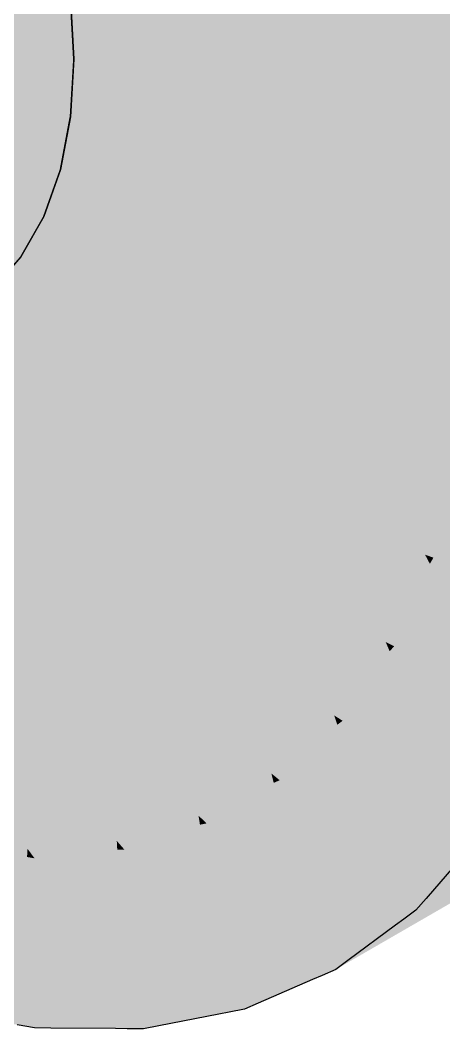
# Model space of a CAD drawing. Extents: x 0 to 1682, y 0 to 1188.
# Drawn here: x 1011.15 to 1014.37, y 485.46 to 493.14 of the extents above; entities that cross this region are included whole.
import ezdxf

# ---------------------------------------------------------------- set-up
doc = ezdxf.new("R2010")
doc.units = 0
doc.layers.add('SOMBRA', color=8, linetype='CONTINUOUS')
doc.layers.add('VISIBLE', color=7, linetype='CONTINUOUS')

msp = doc.modelspace()

# ---------------------------------------------------------------- linework, layer by layer
at = {"layer": 'SOMBRA', "color": 252}
for points in [[(1589.7621, 831.8698), (1589.8395, 831.6914), (1002.9408, 492.8453)], [(1589.7621, 831.8698), (1002.9408, 492.8453), (1091.2425, 544.0494)], [(1003.0327, 492.6713), (1002.9408, 492.8453), (1589.8395, 831.6914)], [(1003.0327, 492.6713), (1589.8395, 831.6914), (1501.5495, 780.4902)], [(1590.3575, 830.7102), (1590.4493, 830.5363), (1003.5507, 491.6902)], [(1590.3575, 830.7102), (1003.5507, 491.6902), (1091.8408, 542.8915)], [(1003.6554, 491.5237), (1003.5507, 491.6902), (1590.4493, 830.5363)], [(1003.6554, 491.5237), (1590.4493, 830.5363), (1502.1721, 779.3425)], [(1591.04, 829.5971), (1591.1447, 829.4306), (1004.2461, 490.5845)], [(1591.04, 829.5971), (1004.2461, 490.5845), (1092.5232, 541.7783)], [(1004.3619, 490.4283), (1004.2461, 490.5845), (1591.1447, 829.4306)], [(1004.3619, 490.4283), (1591.1447, 829.4306), (1502.8815, 778.2487)], [(1591.798, 828.5494), (1591.9138, 828.3932), (1005.0152, 489.5471)], [(1591.798, 828.5494), (1005.0152, 489.5471), (1093.2809, 540.7305)], [(1005.1401, 489.4039), (1005.0152, 489.5471), (1591.9138, 828.3932)], [(1005.1401, 489.4039), (1591.9138, 828.3932), (1503.6576, 777.2231)], [(1592.6184, 827.5851), (1592.7433, 827.4419), (1005.8447, 488.5958)], [(1592.6184, 827.5851), (1005.8447, 488.5958), (1094.0986, 539.7646)], [(1005.9766, 488.468), (1005.8447, 488.5958), (1592.7433, 827.4419)], [(1005.9766, 488.468), (1592.7433, 827.4419), (1504.4945, 776.2874)], [(1593.4873, 826.7208), (1593.6192, 826.5929), (1006.7206, 487.7468)], [(1593.4873, 826.7208), (1006.7206, 487.7468), (1094.9715, 538.9025)], [(1006.8572, 487.6366), (1006.7206, 487.7468), (1593.6192, 826.5929)], [(1006.8572, 487.6366), (1593.6192, 826.5929), (1505.373, 775.4549)], [(1594.3897, 825.971), (1594.5264, 825.8608), (1007.6277, 487.0147)], [(1594.3897, 825.971), (1007.6277, 487.0147), (1095.8714, 538.1513)], [(1007.7667, 486.924), (1007.6277, 487.0147), (1594.5264, 825.8608)], [(1007.7667, 486.924), (1594.5264, 825.8608), (1506.2853, 774.7438)], [(1595.3103, 825.3488), (1595.4493, 825.2581), (1008.5507, 486.412)], [(1595.3103, 825.3488), (1008.5507, 486.412), (1096.7917, 537.529)], [(1008.6897, 486.3423), (1008.5507, 486.412), (1595.4493, 825.2581)], [(1008.6897, 486.3423), (1595.4493, 825.2581), (1507.2083, 774.1622)], [(1600.9673, 825.1458), (1601.0592, 825.2137), (1014.1605, 486.3676)], [(1014.2379, 486.4566), (1014.1605, 486.3676), (1601.0592, 825.2137)], [(1014.2379, 486.4566), (1601.0592, 825.2137), (1512.7575, 774.2771)], [(1600.9673, 825.1458), (1014.1605, 486.3676), (1102.4505, 537.3269)], [(1596.2333, 824.8648), (1596.3723, 824.7951), (1009.4736, 485.949)], [(1596.2333, 824.8648), (1009.4736, 485.949), (1097.7146, 537.0449)], [(1009.6103, 485.9015), (1009.4736, 485.949), (1596.3723, 824.7951)], [(1009.6103, 485.9015), (1596.3723, 824.7951), (1508.1286, 773.7212)], [(1600.3446, 824.7172), (1600.4493, 824.7628), (1013.5507, 485.9167)], [(1013.6425, 485.9846), (1013.5507, 485.9167), (1600.4493, 824.7628)], [(1013.6425, 485.9846), (1600.4493, 824.7628), (1512.1592, 773.8034)], [(1600.3446, 824.7172), (1013.5507, 485.9167), (1101.8279, 536.8984)], [(1597.1428, 824.5272), (1597.2794, 824.4797), (1010.3808, 485.6336)], [(1597.1428, 824.5272), (1010.3808, 485.6336), (1098.6269, 536.7089)], [(1010.5127, 485.6091), (1010.3808, 485.6336), (1597.2794, 824.4797)], [(1010.5127, 485.6091), (1597.2794, 824.4797), (1509.0285, 773.4274)], [(1599.6381, 824.4376), (1599.7539, 824.4601), (1012.8553, 485.614)], [(1012.96, 485.6596), (1012.8553, 485.614), (1599.7539, 824.4601)], [(1599.6381, 824.4376), (1012.8553, 485.614), (1101.1185, 536.6172)], [(1012.96, 485.6596), (1599.7539, 824.4601), (1511.4769, 773.4784)], [(1598.0234, 824.3417), (1598.1553, 824.3173), (1011.2567, 485.4712)], [(1598.0234, 824.3417), (1011.2567, 485.4712), (1099.5055, 536.5223)], [(1011.3816, 485.4702), (1011.2567, 485.4712), (1598.1553, 824.3173)], [(1011.3816, 485.4702), (1598.1553, 824.3173), (1509.9014, 773.2908)], [(1598.8599, 824.3117), (1598.9848, 824.3107), (1012.0862, 485.4647)], [(1598.8599, 824.3117), (1012.0862, 485.4647), (1100.3424, 536.4925)], [(1012.202, 485.4871), (1012.0862, 485.4647), (1598.9848, 824.3107)], [(1012.202, 485.4871), (1598.9848, 824.3107), (1510.7191, 773.3061)], [(1003.0327, 492.6713), (1501.5495, 780.4902), (1153.3452, 578.5592)], [(1003.6554, 491.5237), (1502.1721, 779.3425), (1154.0218, 577.4426)], [(1004.3619, 490.4283), (1502.8815, 778.2487), (1154.7719, 576.3878)], [(1005.1401, 489.4039), (1503.6576, 777.2231), (1155.5857, 575.4143)], [(1005.9766, 488.468), (1504.4945, 776.2874), (1156.447, 574.5375)], [(1006.8572, 487.6366), (1505.373, 775.4549), (1157.3505, 573.7781)], [(1007.7667, 486.924), (1506.2853, 774.7438), (1158.2668, 573.1408)], [(1014.2379, 486.4566), (1512.7575, 774.2771), (1164.4964, 573.3834)], [(1008.6897, 486.3423), (1507.2083, 774.1622), (1159.1891, 572.6417)], [(1013.6425, 485.9846), (1512.1592, 773.8034), (1163.9581, 572.828)], [(1009.6103, 485.9015), (1508.1286, 773.7212), (1160.1003, 572.2886)], [(1012.96, 485.6596), (1511.4769, 773.4784), (1163.3233, 572.4132)], [(1010.5127, 485.6091), (1509.0285, 773.4274), (1160.9872, 572.0888)], [(1011.3816, 485.4702), (1509.9014, 773.2908), (1161.8261, 572.0411)], [(1012.202, 485.4871), (1510.7191, 773.3061), (1162.6115, 572.1511)], [(1152.7622, 579.7232), (1002.8634, 493.0237), (1002.8095, 493.148)], [(1152.7622, 579.7232), (1091.2425, 544.0494), (1002.8634, 493.0237)], [(1003.0327, 492.6713), (1153.3452, 578.5592), (1003.3949, 491.9853)], [(1153.3452, 578.5592), (1003.4588, 491.8642), (1003.3949, 491.9853)], [(1153.3452, 578.5592), (1091.8408, 542.8915), (1003.4588, 491.8642)], [(1003.6554, 491.5237), (1154.0218, 577.4426), (1004.0684, 490.867)], [(1154.0218, 577.4426), (1004.1414, 490.751), (1004.0684, 490.867)], [(1154.0218, 577.4426), (1092.5232, 541.7783), (1004.1414, 490.751)], [(1004.3619, 490.4283), (1154.7719, 576.3878), (1004.8187, 489.8122)], [(1154.7719, 576.3878), (1004.8993, 489.7034), (1004.8187, 489.8122)], [(1154.7719, 576.3878), (1093.2809, 540.7305), (1004.8993, 489.7034)], [(1005.1401, 489.4039), (1155.5857, 575.4143), (1005.6328, 488.8389)], [(1155.5857, 575.4143), (1005.7198, 488.7391), (1005.6328, 488.8389)], [(1155.5857, 575.4143), (1094.0986, 539.7646), (1005.7198, 488.7391)], [(1005.9766, 488.468), (1156.447, 574.5375), (1006.4968, 487.9637)], [(1156.447, 574.5375), (1006.5887, 487.8747), (1006.4968, 487.9637)], [(1156.447, 574.5375), (1094.9715, 538.9025), (1006.5887, 487.8747)], [(1006.8572, 487.6366), (1157.3505, 573.7781), (1007.3959, 487.2018)], [(1157.3505, 573.7781), (1007.4911, 487.125), (1007.3959, 487.2018)], [(1157.3505, 573.7781), (1095.8714, 538.1513), (1007.4911, 487.125)], [(1014.2379, 486.4566), (1164.4964, 573.3834), (1014.5431, 486.8079)], [(1007.7667, 486.924), (1158.2668, 573.1408), (1008.3149, 486.566)], [(1158.2668, 573.1408), (1008.4117, 486.5028), (1008.3149, 486.566)], [(1158.2668, 573.1408), (1096.7917, 537.529), (1008.4117, 486.5028)], [(1013.6425, 485.9846), (1163.9581, 572.828), (1014.0047, 486.2524)], [(1163.9581, 572.828), (1014.0687, 486.2997), (1014.0047, 486.2524)], [(1163.9581, 572.828), (1102.4505, 537.3269), (1014.0687, 486.2997)], [(1008.6897, 486.3423), (1159.1891, 572.6417), (1009.2378, 486.0673)], [(1159.1891, 572.6417), (1009.3347, 486.0187), (1009.2378, 486.0673)], [(1159.1891, 572.6417), (1097.7146, 537.0449), (1009.3347, 486.0187)], [(1012.96, 485.6596), (1163.3233, 572.4132), (1013.373, 485.8394)], [(1163.3233, 572.4132), (1013.446, 485.8711), (1013.373, 485.8394)], [(1163.3233, 572.4132), (1101.8279, 536.8984), (1013.446, 485.8711)], [(1009.6103, 485.9015), (1160.1003, 572.2886), (1010.149, 485.7142)], [(1160.1003, 572.2886), (1010.2442, 485.6811), (1010.149, 485.7142)], [(1160.1003, 572.2886), (1098.6269, 536.7089), (1010.2442, 485.6811)], [(1010.5127, 485.6091), (1160.9872, 572.0888), (1011.0329, 485.5127)], [(1160.9872, 572.0888), (1011.1248, 485.4957), (1011.0329, 485.5127)], [(1160.9872, 572.0888), (1099.5055, 536.5223), (1011.1248, 485.4957)], [(1012.202, 485.4871), (1162.6115, 572.1511), (1012.6588, 485.5758)], [(1162.6115, 572.1511), (1012.7395, 485.5915), (1012.6588, 485.5758)], [(1162.6115, 572.1511), (1101.1185, 536.6172), (1012.7395, 485.5915)], [(1011.3816, 485.4702), (1161.8261, 572.0411), (1011.8743, 485.4663)], [(1161.8261, 572.0411), (1011.9613, 485.4656), (1011.8743, 485.4663)], [(1161.8261, 572.0411), (1100.3424, 536.4925), (1011.9613, 485.4656)], [(1091.2425, 544.0494), (1002.9408, 492.8453), (1002.8634, 493.0237)], [(1091.8408, 542.8915), (1003.5507, 491.6902), (1003.4588, 491.8642)], [(1092.5232, 541.7783), (1004.2461, 490.5845), (1004.1414, 490.751)], [(1093.2809, 540.7305), (1005.0152, 489.5471), (1004.8993, 489.7034)], [(1094.0986, 539.7646), (1005.8447, 488.5958), (1005.7198, 488.7391)], [(1094.9715, 538.9025), (1006.7206, 487.7468), (1006.5887, 487.8747)], [(1095.8714, 538.1513), (1007.6277, 487.0147), (1007.4911, 487.125)], [(1096.7917, 537.529), (1008.5507, 486.412), (1008.4117, 486.5028)], [(1102.4505, 537.3269), (1014.1605, 486.3676), (1014.0687, 486.2997)], [(1097.7146, 537.0449), (1009.4736, 485.949), (1009.3347, 486.0187)], [(1101.8279, 536.8984), (1013.5507, 485.9167), (1013.446, 485.8711)], [(1098.6269, 536.7089), (1010.3808, 485.6336), (1010.2442, 485.6811)], [(1101.1185, 536.6172), (1012.8553, 485.614), (1012.7395, 485.5915)], [(1099.5055, 536.5223), (1011.2567, 485.4712), (1011.1248, 485.4957)], [(1100.3424, 536.4925), (1012.0862, 485.4647), (1011.9613, 485.4656)], [(1012.7101, 493.1309), (1012.4034, 493.5446), (1012.2579, 493.2881)], [(1012.7101, 493.1309), (1012.9438, 493.3998), (1012.4034, 493.5446)], [(1014.2299, 493.5241), (1013.7644, 493.1799), (1014.3563, 493.0214)], [(1014.2844, 493.4802), (1014.2299, 493.5241), (1014.3563, 493.0214)], [(1014.4374, 493.3567), (1014.2844, 493.4802), (1014.3563, 493.0214)], [(1011.9468, 493.3962), (1011.8657, 493.167), (1012.1264, 493.0561)], [(1012.2579, 493.2881), (1011.9468, 493.3962), (1012.1264, 493.0561)], [(1013.3821, 492.8973), (1012.9438, 493.3998), (1012.7101, 493.1309)], [(1013.3821, 492.8973), (1013.7644, 493.1799), (1012.9438, 493.3998)], [(1014.4374, 493.3567), (1014.3563, 493.0214), (1014.4574, 492.9943)], [(1011.5689, 493.0628), (1011.5302, 493.3097), (1011.5559, 492.8419)], [(1011.5689, 493.0628), (1011.582, 493.2876), (1011.5302, 493.3097)], [(1011.6486, 493.0228), (1011.582, 493.2876), (1011.5689, 493.0628)], [(1011.6486, 493.0228), (1011.6904, 493.2415), (1011.582, 493.2876)], [(1012.2579, 493.2881), (1012.1264, 493.0561), (1012.5051, 492.895)], [(1012.7101, 493.1309), (1012.2579, 493.2881), (1012.5051, 492.895)], [(1011.7896, 492.9521), (1011.6904, 493.2415), (1011.6486, 493.0228)], [(1011.7896, 492.9521), (1011.8657, 493.167), (1011.6904, 493.2415)], [(1014.433, 492.5319), (1013.7644, 493.1799), (1013.3821, 492.8973)], [(1014.433, 492.5319), (1014.3563, 493.0214), (1013.7644, 493.1799)], [(1012.006, 492.8436), (1011.8657, 493.167), (1011.7896, 492.9521)], [(1012.006, 492.8436), (1012.1264, 493.0561), (1011.8657, 493.167)], [(1012.7101, 493.1309), (1012.5051, 492.895), (1013.0599, 492.6591)], [(1013.3821, 492.8973), (1012.7101, 493.1309), (1013.0599, 492.6591)], [(1011.5689, 493.0628), (1011.5559, 492.8419), (1011.6082, 492.8117)], [(1011.6486, 493.0228), (1011.5689, 493.0628), (1011.6082, 492.8117)], [(1012.3225, 492.6848), (1012.1264, 493.0561), (1012.006, 492.8436)], [(1012.3225, 492.6848), (1012.5051, 492.895), (1012.1264, 493.0561)], [(1011.6486, 493.0228), (1011.6082, 492.8117), (1011.7175, 492.7486)], [(1011.7896, 492.9521), (1011.6486, 493.0228), (1011.7175, 492.7486)], [(1011.7896, 492.9521), (1011.7175, 492.7486), (1011.8943, 492.6465)], [(1012.006, 492.8436), (1011.7896, 492.9521), (1011.8943, 492.6465)], [(1014.4816, 492.5531), (1014.3563, 493.0214), (1014.433, 492.5319)], [(1014.4816, 492.5531), (1014.4574, 492.9943), (1014.3563, 493.0214)], [(1012.7825, 492.454), (1012.5051, 492.895), (1012.3225, 492.6848)], [(1012.7825, 492.454), (1013.0599, 492.6591), (1012.5051, 492.895)], [(1013.3821, 492.8973), (1013.0599, 492.6591), (1013.9021, 492.3008)], [(1014.433, 492.5319), (1013.3821, 492.8973), (1013.9021, 492.3008)], [(1011.5689, 492.606), (1011.5559, 492.8419), (1011.5302, 492.4038)], [(1011.5689, 492.606), (1011.6082, 492.8117), (1011.5559, 492.8419)], [(1011.6486, 492.5539), (1011.6082, 492.8117), (1011.5689, 492.606)], [(1011.6486, 492.5539), (1011.7175, 492.7486), (1011.6082, 492.8117)], [(1012.006, 492.8436), (1011.8943, 492.6465), (1012.1573, 492.4947)], [(1012.3225, 492.6848), (1012.006, 492.8436), (1012.1573, 492.4947)], [(1011.7896, 492.4619), (1011.7175, 492.7486), (1011.6486, 492.5539)], [(1011.7896, 492.4619), (1011.8943, 492.6465), (1011.7175, 492.7486)], [(1012.006, 492.3206), (1011.8943, 492.6465), (1011.7896, 492.4619)], [(1012.006, 492.3206), (1012.1573, 492.4947), (1011.8943, 492.6465)], [(1012.3225, 492.6848), (1012.1573, 492.4947), (1012.5393, 492.2742)], [(1012.7825, 492.454), (1012.3225, 492.6848), (1012.5393, 492.2742)], [(1013.4662, 492.111), (1013.0599, 492.6591), (1012.7825, 492.454)], [(1013.4662, 492.111), (1013.9021, 492.3008), (1013.0599, 492.6591)], [(1011.5689, 492.606), (1011.5302, 492.4038), (1011.582, 492.366)], [(1011.6486, 492.5539), (1011.5689, 492.606), (1011.582, 492.366)], [(1011.6486, 492.5539), (1011.582, 492.366), (1011.6904, 492.2869)], [(1011.7896, 492.4619), (1011.6486, 492.5539), (1011.6904, 492.2869)], [(1012.3225, 492.1139), (1012.1573, 492.4947), (1012.006, 492.3206)], [(1012.3225, 492.1139), (1012.5393, 492.2742), (1012.1573, 492.4947)], [(1014.433, 492.5319), (1013.9021, 492.3008), (1014.5097, 492.0424)], [(1011.7896, 492.4619), (1011.6904, 492.2869), (1011.8657, 492.1591)], [(1012.006, 492.3206), (1011.7896, 492.4619), (1011.8657, 492.1591)], [(1012.7825, 492.454), (1012.5393, 492.2742), (1013.0988, 491.9511)], [(1013.4662, 492.111), (1012.7825, 492.454), (1013.0988, 491.9511)], [(1011.5172, 492.1829), (1011.5302, 492.4038), (1011.4535, 492.0029)], [(1011.5172, 492.1829), (1011.582, 492.366), (1011.5302, 492.4038)], [(1011.5956, 492.1196), (1011.582, 492.366), (1011.5172, 492.1829)], [(1011.5956, 492.1196), (1011.6904, 492.2869), (1011.582, 492.366)], [(1011.7342, 492.0078), (1011.6904, 492.2869), (1011.5956, 492.1196)], [(1011.7342, 492.0078), (1011.8657, 492.1591), (1011.6904, 492.2869)], [(1012.006, 492.3206), (1011.8657, 492.1591), (1012.1264, 491.9689)], [(1012.3225, 492.1139), (1012.006, 492.3206), (1012.1264, 491.9689)], [(1012.7825, 491.8134), (1012.5393, 492.2742), (1012.3225, 492.1139)], [(1012.7825, 491.8134), (1013.0988, 491.9511), (1012.5393, 492.2742)], [(1014.5354, 491.5746), (1013.9021, 492.3008), (1013.4662, 492.111)], [(1014.5354, 491.5746), (1014.5097, 492.0424), (1013.9021, 492.3008)], [(1011.5172, 492.1829), (1011.4535, 492.0029), (1011.504, 491.9581)], [(1011.5956, 492.1196), (1011.5172, 492.1829), (1011.504, 491.9581)], [(1011.5956, 492.1196), (1011.504, 491.9581), (1011.6096, 491.8645)], [(1011.7342, 492.0078), (1011.5956, 492.1196), (1011.6096, 491.8645)], [(1011.9468, 491.8362), (1011.8657, 492.1591), (1011.7342, 492.0078)], [(1011.9468, 491.8362), (1012.1264, 491.9689), (1011.8657, 492.1591)], [(1012.3225, 492.1139), (1012.1264, 491.9689), (1012.5051, 491.6927)], [(1012.7825, 491.8134), (1012.3225, 492.1139), (1012.5051, 491.6927)], [(1013.4662, 492.111), (1013.0988, 491.9511), (1013.9483, 491.4606)], [(1014.5354, 491.5746), (1013.4662, 492.111), (1013.9483, 491.4606)], [(1011.4148, 491.8007), (1011.4535, 492.0029), (1011.3271, 491.646)], [(1011.4148, 491.8007), (1011.504, 491.9581), (1011.4535, 492.0029)], [(1011.4905, 491.7274), (1011.504, 491.9581), (1011.4148, 491.8007)], [(1011.4905, 491.7274), (1011.6096, 491.8645), (1011.504, 491.9581)], [(1011.7342, 492.0078), (1011.6096, 491.8645), (1011.7803, 491.7131)], [(1011.9468, 491.8362), (1011.7342, 492.0078), (1011.7803, 491.7131)], [(1012.2579, 491.5851), (1012.1264, 491.9689), (1011.9468, 491.8362)], [(1012.2579, 491.5851), (1012.5051, 491.6927), (1012.1264, 491.9689)], [(1013.4662, 491.367), (1013.0988, 491.9511), (1012.7825, 491.8134)], [(1013.4662, 491.367), (1013.9483, 491.4606), (1013.0988, 491.9511)], [(1011.4148, 491.8007), (1011.3271, 491.646), (1011.3755, 491.595)], [(1011.4905, 491.7274), (1011.4148, 491.8007), (1011.3755, 491.595)], [(1011.6243, 491.5977), (1011.6096, 491.8645), (1011.4905, 491.7274)], [(1011.6243, 491.5977), (1011.7803, 491.7131), (1011.6096, 491.8645)], [(1011.9468, 491.8362), (1011.7803, 491.7131), (1012.0344, 491.4878)], [(1012.2579, 491.5851), (1011.9468, 491.8362), (1012.0344, 491.4878)], [(1012.7825, 491.8134), (1012.5051, 491.6927), (1013.0599, 491.2881)], [(1013.4662, 491.367), (1012.7825, 491.8134), (1013.0599, 491.2881)], [(1011.4905, 491.7274), (1011.3755, 491.595), (1011.4765, 491.4884)], [(1011.6243, 491.5977), (1011.4905, 491.7274), (1011.4765, 491.4884)], [(1011.2634, 491.466), (1011.3271, 491.646), (1011.1533, 491.3393)], [(1011.2634, 491.466), (1011.3755, 491.595), (1011.3271, 491.646)], [(1011.8296, 491.3986), (1011.7803, 491.7131), (1011.6243, 491.5977)], [(1011.8296, 491.3986), (1012.0344, 491.4878), (1011.7803, 491.7131)], [(1012.7101, 491.2202), (1012.5051, 491.6927), (1012.2579, 491.5851)], [(1012.7101, 491.2202), (1013.0599, 491.2881), (1012.5051, 491.6927)], [(1011.3351, 491.3839), (1011.3755, 491.595), (1011.2634, 491.466)], [(1011.3351, 491.3839), (1011.4765, 491.4884), (1011.3755, 491.595)], [(1011.6243, 491.5977), (1011.4765, 491.4884), (1011.6398, 491.316)], [(1011.8296, 491.3986), (1011.6243, 491.5977), (1011.6398, 491.316)], [(1012.2579, 491.5851), (1012.0344, 491.4878), (1012.4034, 491.1606)], [(1012.7101, 491.2202), (1012.2579, 491.5851), (1012.4034, 491.1606)], [(1014.5354, 491.5746), (1013.9483, 491.4606), (1014.5611, 491.1068)], [(1011.2634, 491.466), (1011.1533, 491.3393), (1011.1986, 491.2829)], [(1011.3351, 491.3839), (1011.2634, 491.466), (1011.1986, 491.2829)], [(1011.4618, 491.2385), (1011.4765, 491.4884), (1011.3351, 491.3839)], [(1011.4618, 491.2385), (1011.6398, 491.316), (1011.4765, 491.4884)], [(1012.13, 491.1075), (1012.0344, 491.4878), (1011.8296, 491.3986)], [(1012.13, 491.1075), (1012.4034, 491.1606), (1012.0344, 491.4878)], [(1014.5354, 490.6688), (1013.9483, 491.4606), (1013.4662, 491.367)], [(1014.5354, 490.6688), (1014.5611, 491.1068), (1013.9483, 491.4606)], [(1011.0656, 491.1846), (1011.1533, 491.3393), (1010.9349, 491.088)], [(1011.0656, 491.1846), (1011.1986, 491.2829), (1011.1533, 491.3393)], [(1011.3351, 491.3839), (1011.1986, 491.2829), (1011.2932, 491.1652)], [(1011.4618, 491.2385), (1011.3351, 491.3839), (1011.2932, 491.1652)], [(1011.8296, 491.3986), (1011.6398, 491.316), (1011.8827, 491.0595)], [(1012.13, 491.1075), (1011.8296, 491.3986), (1011.8827, 491.0595)], [(1013.4662, 491.367), (1013.0599, 491.2881), (1013.9022, 490.6738)], [(1014.5354, 490.6688), (1013.4662, 491.367), (1013.9022, 490.6738)], [(1011.132, 491.095), (1011.1986, 491.2829), (1011.0656, 491.1846)], [(1011.132, 491.095), (1011.2932, 491.1652), (1011.1986, 491.2829)], [(1011.6563, 491.0155), (1011.6398, 491.316), (1011.4618, 491.2385)], [(1011.6563, 491.0155), (1011.8827, 491.0595), (1011.6398, 491.316)], [(1013.3821, 490.6779), (1013.0599, 491.2881), (1012.7101, 491.2202)], [(1013.3821, 490.6779), (1013.9022, 490.6738), (1013.0599, 491.2881)], [(1011.4618, 491.2385), (1011.2932, 491.1652), (1011.4463, 490.9747)], [(1011.6563, 491.0155), (1011.4618, 491.2385), (1011.4463, 490.9747)], [(1012.7101, 491.2202), (1012.4034, 491.1606), (1012.9438, 490.6813)], [(1013.3821, 490.6779), (1012.7101, 491.2202), (1012.9438, 490.6813)], [(1011.2495, 490.9365), (1011.2932, 491.1652), (1011.132, 491.095)], [(1011.2495, 490.9365), (1011.4463, 490.9747), (1011.2932, 491.1652)], [(1012.13, 491.1075), (1011.8827, 491.0595), (1012.2356, 490.687)], [(1012.5665, 490.6843), (1012.4034, 491.1606), (1012.13, 491.1075)], [(1012.5665, 490.6843), (1012.13, 491.1075), (1012.2356, 490.687)], [(1012.5665, 490.6843), (1012.9438, 490.6813), (1012.4034, 491.1606)], [(1011.2495, 490.9365), (1011.132, 491.095), (1011.0631, 490.9003)], [(1011.9407, 490.6893), (1011.8827, 491.0595), (1011.6563, 491.0155)], [(1011.9407, 490.6893), (1012.2356, 490.687), (1011.8827, 491.0595)], [(1011.4298, 490.6933), (1011.4463, 490.9747), (1011.2495, 490.9365)], [(1011.4298, 490.6933), (1011.6741, 490.6914), (1011.4463, 490.9747)], [(1011.6563, 491.0155), (1011.4463, 490.9747), (1011.6741, 490.6914)], [(1011.9407, 490.6893), (1011.6563, 491.0155), (1011.6741, 490.6914)], [(1010.991, 490.6968), (1011.2033, 490.6951), (1011.0631, 490.9003)], [(1011.2495, 490.9365), (1011.0631, 490.9003), (1011.2033, 490.6951)], [(1011.4298, 490.6933), (1011.2495, 490.9365), (1011.2033, 490.6951)], [(1011.1541, 490.4376), (1010.991, 490.6968), (1010.915, 490.4819)], [(1011.1541, 490.4376), (1011.2033, 490.6951), (1010.991, 490.6968)], [(1011.1541, 490.4376), (1011.412, 490.3898), (1011.2033, 490.6951)], [(1011.4298, 490.6933), (1011.2033, 490.6951), (1011.412, 490.3898)], [(1011.6935, 490.3376), (1011.4298, 490.6933), (1011.412, 490.3898)], [(1011.6935, 490.3376), (1011.6741, 490.6914), (1011.4298, 490.6933)], [(1011.6935, 490.3376), (1012.0049, 490.2799), (1011.6741, 490.6914)], [(1011.9407, 490.6893), (1011.6741, 490.6914), (1012.0049, 490.2799)], [(1012.3542, 490.2151), (1011.9407, 490.6893), (1012.0049, 490.2799)], [(1012.3542, 490.2151), (1012.2356, 490.687), (1011.9407, 490.6893)], [(1012.3542, 490.2151), (1012.7526, 490.1413), (1012.2356, 490.687)], [(1012.5665, 490.6843), (1012.2356, 490.687), (1012.7526, 490.1413)], [(1013.2153, 490.0555), (1012.5665, 490.6843), (1012.7526, 490.1413)], [(1013.2153, 490.0555), (1012.9438, 490.6813), (1012.5665, 490.6843)], [(1013.2153, 490.0555), (1013.7644, 489.9537), (1012.9438, 490.6813)], [(1013.3821, 490.6779), (1012.9438, 490.6813), (1013.7644, 489.9537)], [(1014.433, 489.8297), (1013.3821, 490.6779), (1013.7644, 489.9537)], [(1014.433, 489.8297), (1013.9022, 490.6738), (1013.3821, 490.6779)], [(1014.433, 489.8297), (1014.5097, 490.2307), (1013.9022, 490.6738)], [(1014.5354, 490.6688), (1013.9022, 490.6738), (1014.5097, 490.2307)], [(1011.1541, 490.4376), (1010.915, 490.4819), (1011.1009, 490.1598)], [(1011.3925, 490.0584), (1011.1541, 490.4376), (1011.1009, 490.1598)], [(1011.3925, 490.0584), (1011.412, 490.3898), (1011.1541, 490.4376)], [(1011.3925, 490.0584), (1011.715, 489.9463), (1011.412, 490.3898)], [(1011.6935, 490.3376), (1011.412, 490.3898), (1011.715, 489.9463)], [(1012.0769, 489.8205), (1011.6935, 490.3376), (1011.715, 489.9463)], [(1012.0769, 489.8205), (1012.0049, 490.2799), (1011.6935, 490.3376)], [(1012.0769, 489.8205), (1012.4895, 489.6771), (1012.0049, 490.2799)], [(1012.3542, 490.2151), (1012.0049, 490.2799), (1012.4895, 489.6771)], [(1012.9687, 489.5105), (1012.3542, 490.2151), (1012.4895, 489.6771)], [(1012.9687, 489.5105), (1012.7526, 490.1413), (1012.3542, 490.2151)], [(1011.0429, 489.8566), (1011.371, 489.692), (1011.1009, 490.1598)], [(1011.3925, 490.0584), (1011.1009, 490.1598), (1011.371, 489.692)], [(1012.9687, 489.5105), (1013.5375, 489.3127), (1012.7526, 490.1413)], [(1013.2153, 490.0555), (1012.7526, 490.1413), (1013.5375, 489.3127)], [(1011.7392, 489.5073), (1011.3925, 490.0584), (1011.371, 489.692)], [(1011.7392, 489.5073), (1011.715, 489.9463), (1011.3925, 490.0584)], [(1014.2299, 489.072), (1013.2153, 490.0555), (1013.5375, 489.3127)], [(1014.2299, 489.072), (1013.7644, 489.9537), (1013.2153, 490.0555)], [(1011.7392, 489.5073), (1012.1589, 489.2967), (1011.715, 489.9463)], [(1012.0769, 489.8205), (1011.715, 489.9463), (1012.1589, 489.2967)], [(1014.2299, 489.072), (1014.3563, 489.4288), (1013.7644, 489.9537)], [(1014.433, 489.8297), (1013.7644, 489.9537), (1014.3563, 489.4288)], [(1011.3469, 489.2808), (1011.0429, 489.8566), (1010.9788, 489.5212)], [(1011.3469, 489.2808), (1011.371, 489.692), (1011.0429, 489.8566)], [(1012.6465, 489.0521), (1012.0769, 489.8205), (1012.1589, 489.2967)], [(1012.6465, 489.0521), (1012.4895, 489.6771), (1012.0769, 489.8205)], [(1014.4747, 489.7633), (1014.433, 489.8297), (1014.3563, 489.4288)], [(1014.592, 489.5768), (1014.4747, 489.7633), (1014.3563, 489.4288)], [(1011.3469, 489.2808), (1011.7667, 489.0067), (1011.371, 489.692)], [(1011.7392, 489.5073), (1011.371, 489.692), (1011.7667, 489.0067)], [(1012.6465, 489.0521), (1013.2252, 488.7618), (1012.4895, 489.6771)], [(1012.9687, 489.5105), (1012.4895, 489.6771), (1013.2252, 488.7618)], [(1014.592, 489.5768), (1014.3563, 489.4288), (1014.4574, 489.3392)], [(1010.9068, 489.145), (1011.3194, 488.812), (1010.9788, 489.5212)], [(1011.3469, 489.2808), (1010.9788, 489.5212), (1011.3194, 488.812)], [(1012.2543, 488.6883), (1011.7392, 489.5073), (1011.7667, 489.0067)], [(1012.2543, 488.6883), (1012.1589, 489.2967), (1011.7392, 489.5073)], [(1013.9297, 488.4084), (1012.9687, 489.5105), (1013.2252, 488.7618)], [(1013.9297, 488.4084), (1013.5375, 489.3127), (1012.9687, 489.5105)], [(1014.2934, 489.0499), (1014.3563, 489.4288), (1014.2299, 489.072)], [(1014.2934, 489.0499), (1014.4574, 489.3392), (1014.3563, 489.4288)], [(1011.7986, 488.4252), (1011.3469, 489.2808), (1011.3194, 488.812)], [(1011.7986, 488.4252), (1011.7667, 489.0067), (1011.3469, 489.2808)], [(1012.2543, 488.6883), (1012.8329, 488.3104), (1012.1589, 489.2967)], [(1012.6465, 489.0521), (1012.1589, 489.2967), (1012.8329, 488.3104)], [(1013.9297, 488.4084), (1014.1036, 488.7151), (1013.5375, 489.3127)], [(1014.2299, 489.072), (1013.5375, 489.3127), (1014.1036, 488.7151)], [(1014.5134, 488.9734), (1014.4574, 489.3392), (1014.2934, 489.0499)], [(1011.2874, 488.2674), (1010.9068, 489.145), (1010.8247, 488.7159)], [(1011.2874, 488.2674), (1011.3194, 488.812), (1010.9068, 489.145)], [(1013.5375, 487.8503), (1012.6465, 489.0521), (1012.8329, 488.3104)], [(1013.5375, 487.8503), (1013.2252, 488.7618), (1012.6465, 489.0521)], [(1014.2666, 489.0026), (1014.2299, 489.072), (1014.1036, 488.7151)], [(1014.2666, 489.0026), (1014.2934, 489.0499), (1014.2299, 489.072)], [(1014.3694, 488.8077), (1014.2934, 489.0499), (1014.2666, 489.0026)], [(1014.3694, 488.8077), (1014.5134, 488.9734), (1014.2934, 489.0499)], [(1011.7986, 488.4252), (1012.3674, 487.9662), (1011.7667, 489.0067)], [(1012.2543, 488.6883), (1011.7667, 489.0067), (1012.3674, 487.9662)], [(1014.3694, 488.8077), (1014.2666, 489.0026), (1014.1036, 488.7151)], [(1014.5336, 488.4969), (1014.5134, 488.9734), (1014.3694, 488.8077)], [(1011.2874, 488.2674), (1011.8366, 487.7352), (1011.3194, 488.812)], [(1011.7986, 488.4252), (1011.3194, 488.812), (1011.8366, 487.7352)], [(1014.3694, 488.8077), (1014.1036, 488.7151), (1014.2002, 488.613)], [(1014.5336, 488.4969), (1014.3694, 488.8077), (1014.2002, 488.613)], [(1013.5375, 487.8503), (1013.7559, 488.1016), (1013.2252, 488.7618)], [(1013.9297, 488.4084), (1013.2252, 488.7618), (1013.7559, 488.1016)], [(1010.7294, 488.2176), (1011.2495, 487.6212), (1010.8247, 488.7159)], [(1011.2874, 488.2674), (1010.8247, 488.7159), (1011.2495, 487.6212)], [(1013.0599, 487.4074), (1012.2543, 488.6883), (1012.3674, 487.9662)], [(1013.0599, 487.4074), (1012.8329, 488.3104), (1012.2543, 488.6883)], [(1013.9943, 488.376), (1014.1036, 488.7151), (1013.9297, 488.4084)], [(1013.9943, 488.376), (1014.2002, 488.613), (1014.1036, 488.7151)], [(1014.2181, 488.2637), (1014.2002, 488.613), (1013.9943, 488.376)], [(1014.2181, 488.2637), (1014.4022, 488.3998), (1014.2002, 488.613)], [(1014.5336, 488.4969), (1014.2002, 488.613), (1014.4022, 488.3998)], [(1012.5051, 487.0871), (1011.7986, 488.4252), (1011.8366, 487.7352)], [(1012.5051, 487.0871), (1012.3674, 487.9662), (1011.7986, 488.4252)], [(1013.9606, 488.3372), (1013.9297, 488.4084), (1013.7559, 488.1016)], [(1013.9606, 488.3372), (1013.9943, 488.376), (1013.9297, 488.4084)], [(1014.0473, 488.1374), (1013.9943, 488.376), (1013.9606, 488.3372)], [(1014.0473, 488.1374), (1014.2181, 488.2637), (1013.9943, 488.376)], [(1014.678, 488.033), (1014.4022, 488.3998), (1014.2181, 488.2637)], [(1013.0599, 487.4074), (1013.3191, 487.599), (1012.8329, 488.3104)], [(1013.5375, 487.8503), (1012.8329, 488.3104), (1013.3191, 487.599)], [(1014.0473, 488.1374), (1013.9606, 488.3372), (1013.7559, 488.1016)], [(1011.2033, 486.8343), (1010.7294, 488.2176), (1010.6163, 487.6262)], [(1011.2033, 486.8343), (1011.2495, 487.6212), (1010.7294, 488.2176)], [(1011.8827, 486.895), (1011.2874, 488.2674), (1011.2495, 487.6212)], [(1011.8827, 486.895), (1011.8366, 487.7352), (1011.2874, 488.2674)], [(1014.1855, 487.8186), (1014.2181, 488.2637), (1014.0473, 488.1374)], [(1014.1855, 487.8186), (1014.678, 488.033), (1014.2181, 488.2637)], [(1014.0473, 488.1374), (1013.7559, 488.1016), (1013.8465, 487.9889)], [(1014.1855, 487.8186), (1014.0473, 488.1374), (1013.8465, 487.9889)], [(1013.602, 487.8082), (1013.7559, 488.1016), (1013.5375, 487.8503)], [(1013.602, 487.8082), (1013.8465, 487.9889), (1013.7559, 488.1016)], [(1012.5051, 487.0871), (1012.8007, 487.2157), (1012.3674, 487.9662)], [(1013.0599, 487.4074), (1012.3674, 487.9662), (1012.8007, 487.2157)], [(1013.8258, 487.662), (1013.8465, 487.9889), (1013.602, 487.8082)], [(1013.8258, 487.662), (1014.0358, 487.7534), (1013.8465, 487.9889)], [(1014.1855, 487.8186), (1013.8465, 487.9889), (1014.0358, 487.7534)], [(1014.3761, 487.3792), (1014.678, 488.033), (1014.1855, 487.8186)], [(1013.562, 487.7786), (1013.5375, 487.8503), (1013.3191, 487.599)], [(1013.562, 487.7786), (1013.602, 487.8082), (1013.5375, 487.8503)], [(1013.631, 487.5772), (1013.602, 487.8082), (1013.562, 487.7786)], [(1013.631, 487.5772), (1013.8258, 487.662), (1013.602, 487.8082)], [(1014.3761, 487.3792), (1014.1855, 487.8186), (1014.0358, 487.7534)], [(1011.8827, 486.895), (1012.2096, 486.9584), (1011.8366, 487.7352)], [(1012.5051, 487.0871), (1011.8366, 487.7352), (1012.2096, 486.9584)], [(1013.631, 487.5772), (1013.562, 487.7786), (1013.3191, 487.599)], [(1014.2858, 487.3616), (1014.0358, 487.7534), (1013.8258, 487.662)], [(1014.2858, 487.3616), (1014.3419, 487.3725), (1014.0358, 487.7534)], [(1014.3761, 487.3792), (1014.0358, 487.7534), (1014.3419, 487.3725)], [(1013.7411, 487.2559), (1013.8258, 487.662), (1013.631, 487.5772)], [(1013.7411, 487.2559), (1014.2858, 487.3616), (1013.8258, 487.662)], [(1011.2033, 486.8343), (1010.6163, 487.6262), (1010.8508, 486.8371)], [(1011.2033, 486.8343), (1011.5559, 486.8315), (1011.2495, 487.6212)], [(1011.8827, 486.895), (1011.2495, 487.6212), (1011.5559, 486.8315)], [(1013.1233, 487.3562), (1013.3191, 487.599), (1013.0599, 487.4074)], [(1013.1233, 487.3562), (1013.4021, 487.4775), (1013.3191, 487.599)], [(1013.631, 487.5772), (1013.3191, 487.599), (1013.4021, 487.4775)], [(1013.7411, 487.2559), (1013.631, 487.5772), (1013.4021, 487.4775)], [(1013.3433, 487.1786), (1013.4021, 487.4775), (1013.1233, 487.3562)], [(1013.3433, 487.1786), (1013.5755, 487.2237), (1013.4021, 487.4775)], [(1013.7411, 487.2559), (1013.4021, 487.4775), (1013.5755, 487.2237)], [(1013.0777, 487.3363), (1013.0599, 487.4074), (1012.8007, 487.2157)], [(1013.0777, 487.3363), (1013.1233, 487.3562), (1013.0599, 487.4074)], [(1013.1279, 487.1368), (1013.1233, 487.3562), (1013.0777, 487.3363)], [(1013.1279, 487.1368), (1013.3433, 487.1786), (1013.1233, 487.3562)], [(1013.8928, 486.813), (1014.2858, 487.3616), (1013.7411, 487.2559)], [(1013.8928, 486.813), (1014.4224, 487.2724), (1014.2858, 487.3616)], [(1014.4224, 487.2724), (1014.3419, 487.3725), (1014.2858, 487.3616)], [(1014.4224, 487.2724), (1014.3761, 487.3792), (1014.3419, 487.3725)], [(1013.1279, 487.1368), (1013.0777, 487.3363), (1012.8007, 487.2157)], [(1013.8928, 486.813), (1014.597, 486.8699), (1014.4224, 487.2724)], [(1012.5664, 487.0277), (1012.8007, 487.2157), (1012.5051, 487.0871)], [(1012.5664, 487.0277), (1012.8747, 487.0876), (1012.8007, 487.2157)], [(1013.1279, 487.1368), (1012.8007, 487.2157), (1012.8747, 487.0876)], [(1013.7954, 486.8138), (1013.5755, 487.2237), (1013.3433, 487.1786)], [(1013.8928, 486.813), (1013.7411, 487.2559), (1013.5755, 487.2237)], [(1013.7954, 486.8138), (1013.856, 486.8133), (1013.5755, 487.2237)], [(1013.8928, 486.813), (1013.5755, 487.2237), (1013.856, 486.8133)], [(1013.2079, 486.8184), (1013.1279, 487.1368), (1012.8747, 487.0876)], [(1013.2079, 486.8184), (1013.3433, 487.1786), (1013.1279, 487.1368)], [(1013.2079, 486.8184), (1013.7954, 486.8138), (1013.3433, 487.1786)], [(1012.516, 487.0179), (1012.5051, 487.0871), (1012.2096, 486.9584)], [(1012.516, 487.0179), (1012.5664, 487.0277), (1012.5051, 487.0871)], [(1012.7788, 486.8218), (1012.8747, 487.0876), (1012.5664, 487.0277)], [(1012.7788, 486.8218), (1013.0293, 486.8198), (1012.8747, 487.0876)], [(1013.2079, 486.8184), (1012.8747, 487.0876), (1013.0293, 486.8198)], [(1012.5464, 486.8237), (1012.516, 487.0179), (1012.2096, 486.9584)], [(1012.5464, 486.8237), (1012.5664, 487.0277), (1012.516, 487.0179)], [(1012.5464, 486.8237), (1012.7788, 486.8218), (1012.5664, 487.0277)], [(1011.8864, 486.8289), (1011.8827, 486.895), (1011.5559, 486.8315)], [(1011.9407, 486.8285), (1012.2096, 486.9584), (1011.8827, 486.895)], [(1011.8864, 486.8289), (1011.9407, 486.8285), (1011.8827, 486.895)], [(1011.9407, 486.8285), (1012.2733, 486.8258), (1012.2096, 486.9584)], [(1012.5464, 486.8237), (1012.2096, 486.9584), (1012.2733, 486.8258)], [(1011.1895, 486.5985), (1010.8508, 486.8371), (1010.8908, 486.7023)], [(1011.1895, 486.5985), (1011.1997, 486.7724), (1010.8508, 486.8371)], [(1011.1997, 486.7724), (1011.2033, 486.8343), (1010.8508, 486.8371)], [(1011.1997, 486.7724), (1011.2571, 486.7618), (1011.2033, 486.8343)], [(1011.2571, 486.7618), (1011.5559, 486.8315), (1011.2033, 486.8343)], [(1011.2571, 486.7618), (1011.6082, 486.6967), (1011.5559, 486.8315)], [(1011.8966, 486.6432), (1011.5559, 486.8315), (1011.6082, 486.6967)], [(1011.8966, 486.6432), (1011.8864, 486.8289), (1011.5559, 486.8315)], [(1011.8966, 486.6432), (1011.9407, 486.8285), (1011.8864, 486.8289)], [(1011.8966, 486.6432), (1012.1419, 486.5977), (1011.9407, 486.8285)], [(1012.1419, 486.5977), (1012.2733, 486.8258), (1011.9407, 486.8285)], [(1012.1419, 486.5977), (1012.4064, 486.5487), (1012.2733, 486.8258)], [(1012.595, 486.5137), (1012.2733, 486.8258), (1012.4064, 486.5487)], [(1012.595, 486.5137), (1012.5464, 486.8237), (1012.2733, 486.8258)], [(1012.595, 486.5137), (1012.7788, 486.8218), (1012.5464, 486.8237)], [(1012.595, 486.5137), (1013.2153, 486.3987), (1012.7788, 486.8218)], [(1013.2153, 486.3987), (1013.0293, 486.8198), (1012.7788, 486.8218)], [(1013.2153, 486.3987), (1013.2792, 486.3869), (1013.0293, 486.8198)], [(1013.3182, 486.3797), (1013.0293, 486.8198), (1013.2792, 486.3869)], [(1013.3182, 486.3797), (1013.2079, 486.8184), (1013.0293, 486.8198)], [(1013.3182, 486.3797), (1013.7954, 486.8138), (1013.2079, 486.8184)], [(1013.3182, 486.3797), (1013.9297, 486.7054), (1013.7954, 486.8138)], [(1013.9297, 486.7054), (1013.856, 486.8133), (1013.7954, 486.8138)], [(1013.9297, 486.7054), (1013.8928, 486.813), (1013.856, 486.8133)], [(1013.8928, 486.813), (1014.5431, 486.8079), (1014.597, 486.8699)], [(1013.9297, 486.7054), (1014.5431, 486.8079), (1013.8928, 486.813)], [(1011.1895, 486.5985), (1011.2571, 486.7618), (1011.1997, 486.7724)], [(1011.1895, 486.5985), (1011.4436, 486.5101), (1011.2571, 486.7618)], [(1011.4436, 486.5101), (1011.6082, 486.6967), (1011.2571, 486.7618)], [(1013.9297, 486.7054), (1014.2379, 486.4566), (1014.5431, 486.8079)], [(1011.1732, 486.3211), (1010.8908, 486.7023), (1010.9745, 486.4208)], [(1011.1732, 486.3211), (1011.1895, 486.5985), (1010.8908, 486.7023)], [(1011.4436, 486.5101), (1011.7175, 486.4149), (1011.6082, 486.6967)], [(1011.9129, 486.347), (1011.6082, 486.6967), (1011.7175, 486.4149)], [(1011.9129, 486.347), (1011.8966, 486.6432), (1011.6082, 486.6967)], [(1013.3182, 486.3797), (1014.0687, 486.2997), (1013.9297, 486.7054)], [(1014.0687, 486.2997), (1014.1605, 486.3676), (1013.9297, 486.7054)], [(1013.9297, 486.7054), (1014.1605, 486.3676), (1014.2379, 486.4566)], [(1011.1732, 486.3211), (1011.4436, 486.5101), (1011.1895, 486.5985)], [(1011.9129, 486.347), (1012.1419, 486.5977), (1011.8966, 486.6432)], [(1011.9129, 486.347), (1012.5553, 486.1236), (1012.1419, 486.5977)], [(1012.5553, 486.1236), (1012.4064, 486.5487), (1012.1419, 486.5977)], [(1011.1732, 486.3211), (1011.8269, 485.9932), (1011.4436, 486.5101)], [(1011.8269, 485.9932), (1011.7175, 486.4149), (1011.4436, 486.5101)], [(1012.5553, 486.1236), (1012.6216, 486.1006), (1012.4064, 486.5487)], [(1012.6619, 486.0866), (1012.4064, 486.5487), (1012.6216, 486.1006)], [(1012.6619, 486.0866), (1012.595, 486.5137), (1012.4064, 486.5487)], [(1012.6619, 486.0866), (1013.2153, 486.3987), (1012.595, 486.5137)], [(1011.1508, 485.9388), (1010.9745, 486.4208), (1011.1098, 485.9656)], [(1011.1508, 485.9388), (1011.1732, 486.3211), (1010.9745, 486.4208)], [(1011.8269, 485.9932), (1011.8943, 485.9594), (1011.7175, 486.4149)], [(1011.9353, 485.9388), (1011.7175, 486.4149), (1011.8943, 485.9594)], [(1011.9353, 485.9388), (1011.9129, 486.347), (1011.7175, 486.4149)], [(1012.6619, 486.0866), (1013.345, 486.273), (1013.2153, 486.3987)], [(1013.345, 486.273), (1013.2792, 486.3869), (1013.2153, 486.3987)], [(1013.345, 486.273), (1013.3182, 486.3797), (1013.2792, 486.3869)], [(1013.345, 486.273), (1014.0047, 486.2524), (1013.3182, 486.3797)], [(1013.3182, 486.3797), (1014.0047, 486.2524), (1014.0687, 486.2997)], [(1011.1508, 485.9388), (1011.8269, 485.9932), (1011.1732, 486.3211)], [(1011.9353, 485.9388), (1012.5553, 486.1236), (1011.9129, 486.347)], [(1012.6619, 486.0866), (1013.446, 485.8711), (1013.345, 486.273)], [(1013.446, 485.8711), (1013.5507, 485.9167), (1013.345, 486.273)], [(1013.345, 486.273), (1013.5507, 485.9167), (1013.6425, 485.9846)], [(1013.345, 486.273), (1013.6425, 485.9846), (1014.0047, 486.2524)], [(1011.9353, 485.9388), (1012.6782, 485.9828), (1012.5553, 486.1236)], [(1012.6782, 485.9828), (1012.6216, 486.1006), (1012.5553, 486.1236)], [(1012.6782, 485.9828), (1012.6619, 486.0866), (1012.6216, 486.1006)], [(1012.6782, 485.9828), (1013.373, 485.8394), (1012.6619, 486.0866)], [(1012.6619, 486.0866), (1013.373, 485.8394), (1013.446, 485.8711)], [(1011.1453, 485.8459), (1011.1508, 485.9388), (1011.1098, 485.9656)], [(1011.1508, 485.9388), (1011.9407, 485.8396), (1011.8269, 485.9932)], [(1011.9407, 485.8396), (1011.8943, 485.9594), (1011.8269, 485.9932)], [(1011.9353, 485.9388), (1012.7395, 485.5915), (1012.6782, 485.9828)], [(1012.7395, 485.5915), (1012.8553, 485.614), (1012.6782, 485.9828)], [(1012.6782, 485.9828), (1012.8553, 485.614), (1012.96, 485.6596)], [(1012.6782, 485.9828), (1012.96, 485.6596), (1013.373, 485.8394)], [(1011.1453, 485.8459), (1011.8743, 485.4663), (1011.1508, 485.9388)], [(1011.1508, 485.9388), (1011.8743, 485.4663), (1011.9613, 485.4656)], [(1011.1508, 485.9388), (1011.9613, 485.4656), (1011.9407, 485.8396)], [(1011.9407, 485.8396), (1011.9353, 485.9388), (1011.8943, 485.9594)], [(1011.9407, 485.8396), (1012.6588, 485.5758), (1011.9353, 485.9388)], [(1011.9353, 485.9388), (1012.6588, 485.5758), (1012.7395, 485.5915)], [(1011.1248, 485.4957), (1011.2567, 485.4712), (1011.1453, 485.8459)], [(1011.1453, 485.8459), (1011.2567, 485.4712), (1011.3816, 485.4702)], [(1011.1453, 485.8459), (1011.3816, 485.4702), (1011.8743, 485.4663)], [(1011.9613, 485.4656), (1012.0862, 485.4647), (1011.9407, 485.8396)], [(1011.9407, 485.8396), (1012.0862, 485.4647), (1012.202, 485.4871)], [(1011.9407, 485.8396), (1012.202, 485.4871), (1012.6588, 485.5758)]]:
    msp.add_solid(points, dxfattribs=at)
at = {"layer": 'SOMBRA', "color": 253}
for points in [[(1006.7157, 492.889), (1024.8105, 503.9645), (1006.4257, 493.3501)], [(1024.8105, 503.9645), (1006.7157, 492.889), (1006.7212, 492.8802)], [(1024.8105, 503.9645), (1006.7212, 492.8802), (1025.106, 503.4946)], [(1007.0419, 492.4476), (1025.106, 503.4946), (1006.7212, 492.8802)], [(1025.106, 503.4946), (1007.0419, 492.4476), (1007.0481, 492.4393)], [(1025.106, 503.4946), (1007.0481, 492.4393), (1025.4329, 503.0537)], [(1011.5307, 493.3009), (1029.9407, 503.4564), (1011.5559, 492.8419)], [(1029.915, 503.0183), (1011.5559, 492.8419), (1029.9407, 503.4564)], [(1007.394, 492.0426), (1025.4329, 503.0537), (1007.0481, 492.4393)], [(1025.4329, 503.0537), (1007.394, 492.0426), (1007.4006, 492.035)], [(1025.4329, 503.0537), (1007.4006, 492.035), (1025.7854, 502.6494)], [(1011.5554, 492.8336), (1029.915, 503.0183), (1011.5302, 492.4038)], [(1029.915, 503.0183), (1011.5554, 492.8336), (1011.5559, 492.8419)]]:
    msp.add_solid(points, dxfattribs=at)
at = {"layer": 'SOMBRA', "color": 254}
for points in [[(1029.8383, 502.6173), (1011.5302, 492.4038), (1029.915, 503.0183)], [(1007.7659, 491.681), (1025.7854, 502.6494), (1007.4006, 492.035)], [(1025.7854, 502.6494), (1007.7659, 491.681), (1007.7729, 491.6742)], [(1025.7854, 502.6494), (1007.7729, 491.6742), (1026.1577, 502.2886)], [(1029.7119, 502.2605), (1011.4535, 492.0029), (1029.8383, 502.6173)], [(1011.5287, 492.3962), (1029.8383, 502.6173), (1011.4535, 492.0029)], [(1029.8383, 502.6173), (1011.5287, 492.3962), (1011.5302, 492.4038)], [(1008.1512, 491.3689), (1026.1577, 502.2886), (1007.7729, 491.6742)], [(1026.1577, 502.2886), (1008.1512, 491.3689), (1008.1584, 491.363)], [(1026.1577, 502.2886), (1008.1584, 491.363), (1026.5432, 501.9775)], [(1029.538, 501.9538), (1011.3271, 491.646), (1029.7119, 502.2605)], [(1011.4511, 491.9962), (1029.7119, 502.2605), (1011.3271, 491.646)], [(1029.7119, 502.2605), (1011.4511, 491.9962), (1011.4535, 492.0029)], [(1008.5433, 491.1117), (1026.5432, 501.9775), (1008.1584, 491.363)], [(1026.5432, 501.9775), (1008.5433, 491.1117), (1008.5507, 491.1068)], [(1026.5432, 501.9775), (1008.5507, 491.1068), (1026.9355, 501.7213)], [(1029.3197, 501.7024), (1011.1533, 491.3393), (1029.538, 501.9538)], [(1011.3239, 491.6402), (1029.538, 501.9538), (1011.1533, 491.3393)], [(1029.538, 501.9538), (1011.3239, 491.6402), (1011.3271, 491.646)], [(1008.9355, 490.9138), (1026.9355, 501.7213), (1008.5507, 491.1068)], [(1026.9355, 501.7213), (1008.9355, 490.9138), (1008.9429, 490.9101)], [(1026.9355, 501.7213), (1008.9429, 490.9101), (1027.3277, 501.5245)], [(1029.0605, 501.5108), (1010.9349, 491.088), (1029.3197, 501.7024)], [(1011.1491, 491.3346), (1029.3197, 501.7024), (1010.9349, 491.088)], [(1029.3197, 501.7024), (1011.1491, 491.3346), (1011.1533, 491.3393)], [(1009.3212, 490.7786), (1027.3277, 501.5245), (1008.9429, 490.9101)], [(1027.3277, 501.5245), (1009.3212, 490.7786), (1009.3285, 490.776)], [(1027.3277, 501.5245), (1009.3285, 490.776), (1027.7133, 501.3905)], [(1028.7649, 501.3822), (1010.6757, 490.8964), (1029.0605, 501.5108)], [(1010.93, 491.0844), (1029.0605, 501.5108), (1010.6757, 490.8964)], [(1029.0605, 501.5108), (1010.93, 491.0844), (1010.9349, 491.088)], [(1009.6937, 490.7083), (1027.7133, 501.3905), (1009.3285, 490.776)], [(1027.7133, 501.3905), (1009.6937, 490.7083), (1009.7007, 490.707)], [(1027.7133, 501.3905), (1009.7007, 490.707), (1028.0855, 501.3215)], [(1010.0466, 490.7043), (1028.0855, 501.3215), (1009.7007, 490.707)], [(1028.0855, 501.3215), (1010.0466, 490.7043), (1010.0533, 490.7042)], [(1028.0855, 501.3215), (1010.0533, 490.7042), (1028.4381, 501.3187)], [(1010.374, 490.7665), (1028.4381, 501.3187), (1010.0533, 490.7042)], [(1028.4381, 501.3187), (1010.374, 490.7665), (1010.3801, 490.7677)], [(1028.4381, 501.3187), (1010.3801, 490.7677), (1028.7649, 501.3822)], [(1010.6701, 490.8939), (1028.7649, 501.3822), (1010.3801, 490.7677)], [(1028.7649, 501.3822), (1010.6701, 490.8939), (1010.6757, 490.8964)]]:
    msp.add_solid(points, dxfattribs=at)
at = {"layer": 'VISIBLE'}
for p, q in [((1011.5302, 493.3097), (1011.5559, 492.8419)), ((1011.5559, 492.8419), (1011.5307, 493.3009)), ((1011.5559, 492.8419), (1011.5302, 492.4038)), ((1011.5302, 492.4038), (1011.5554, 492.8336)), ((1011.5554, 492.8336), (1011.5559, 492.8419)), ((1011.5302, 492.4038), (1011.4535, 492.0029)), ((1011.4535, 492.0029), (1011.5287, 492.3962)), ((1011.5287, 492.3962), (1011.5302, 492.4038)), ((1011.4535, 492.0029), (1011.3271, 491.646)), ((1011.3271, 491.646), (1011.4511, 491.9962)), ((1011.4511, 491.9962), (1011.4535, 492.0029)), ((1011.3271, 491.646), (1011.1533, 491.3393)), ((1011.3239, 491.6402), (1011.3271, 491.646)), ((1011.1533, 491.3393), (1011.3239, 491.6402)), ((1011.1533, 491.3393), (1010.9349, 491.088)), ((1011.1491, 491.3346), (1011.1533, 491.3393)), ((1010.9349, 491.088), (1011.1491, 491.3346)), ((1014.5431, 486.8079), (1014.2379, 486.4566)), ((1014.2379, 486.4566), (1014.1605, 486.3676)), ((1014.1605, 486.3676), (1014.0687, 486.2997)), ((1014.0687, 486.2997), (1014.0047, 486.2524)), ((1014.0047, 486.2524), (1013.6425, 485.9846)), ((1013.6425, 485.9846), (1013.5507, 485.9167)), ((1013.5507, 485.9167), (1013.446, 485.8711)), ((1013.373, 485.8394), (1012.96, 485.6596)), ((1013.446, 485.8711), (1013.373, 485.8394)), ((1012.96, 485.6596), (1012.8553, 485.614)), ((1012.7395, 485.5915), (1012.6588, 485.5758)), ((1012.8553, 485.614), (1012.7395, 485.5915)), ((1012.6588, 485.5758), (1012.202, 485.4871)), ((1011.2567, 485.4712), (1011.1248, 485.4957)), ((1011.3816, 485.4702), (1011.2567, 485.4712)), ((1011.8743, 485.4663), (1011.3816, 485.4702)), ((1011.9613, 485.4656), (1011.8743, 485.4663)), ((1012.0862, 485.4647), (1011.9613, 485.4656)), ((1012.202, 485.4871), (1012.0862, 485.4647))]:
    msp.add_line(p, q, dxfattribs=at)

doc.saveas('drawing.dxf')
